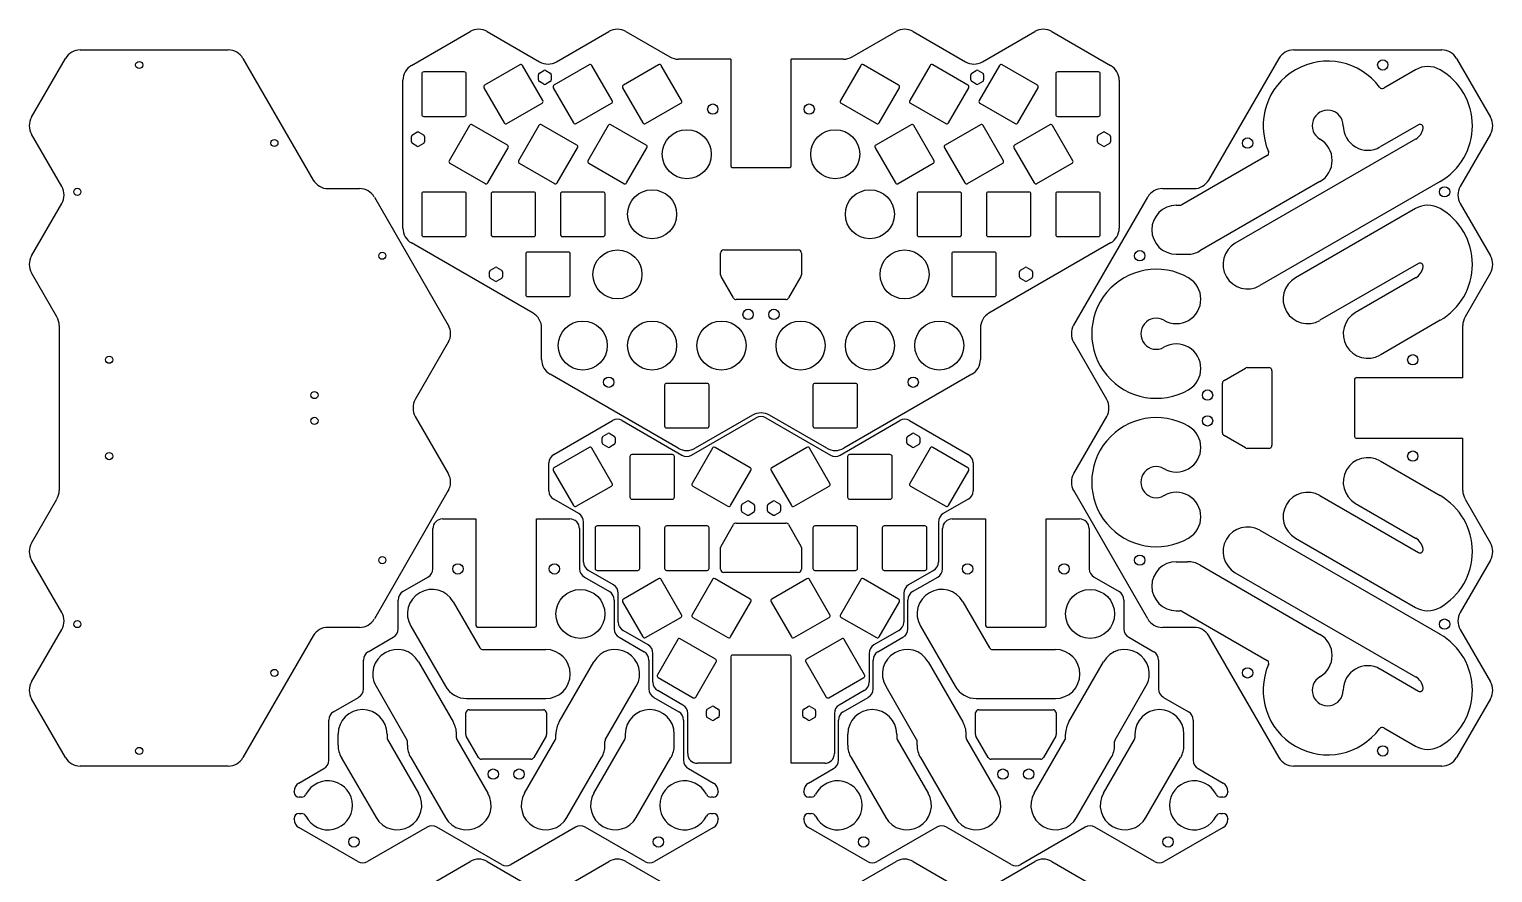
# Model space of a CAD drawing. Header units: millimetres. Extents: x 1 to 454, y -517 to -1.
# Drawn here: x 0.8 to 454.4, y -262.3 to -0.8 of the extents above; entities that cross this region are included whole.
import ezdxf

# ---------------------------------------------------------------- set-up
doc = ezdxf.new("R2010")
doc.units = ezdxf.units.MM

msp = doc.modelspace()

# ---------------------------------------------------------------- linework, layer by layer
for p, q in [((119.23, -12.05), (137.46, -1.52)), ((142.73, -1.52), (158.96, -10.89)), ((164.23, -10.89), (180.46, -1.52)), ((185.73, -1.52), (199.37, -9.4)), ((255.82, -9.4), (269.46, -1.52)), ((274.73, -1.52), (290.96, -10.89)), ((296.23, -10.89), (312.46, -1.52)), ((317.73, -1.52), (335.96, -12.05)), ((16.61, -7.21), (62.49, -7.21)), ((392.7, -7.21), (438.58, -7.21)), ((1.52, -28.07), (12.05, -9.84)), ((67.05, -9.84), (88.84, -47.57)), ((152.85, -11.8), (141.94, -18.1)), ((159.97, -22.94), (153.67, -12.02)), ((158.9, -14.39), (160.3, -13.59)), ((160.9, -13.59), (162.3, -14.39)), ((174.35, -11.8), (163.44, -18.1)), ((181.47, -22.94), (175.17, -12.02)), ((195.85, -11.8), (184.94, -18.1)), ((202.97, -22.94), (196.67, -12.02)), ((218.21, -10.1), (202.01, -10.1)), ((218.21, -10.1), (218.21, -43.12)), ((253.18, -10.1), (236.99, -10.1)), ((236.99, -43.12), (236.99, -10.1)), ((258.52, -12.02), (252.22, -22.94)), ((270.25, -18.1), (259.34, -11.8)), ((280.02, -12.02), (273.72, -22.94)), ((291.75, -18.1), (280.84, -11.8)), ((292.9, -14.39), (294.3, -13.59)), ((294.9, -13.59), (296.3, -14.39)), ((301.52, -12.02), (295.22, -22.94)), ((313.25, -18.1), (302.34, -11.8)), ((366.36, -47.57), (388.14, -9.84)), ((430.47, -13.37), (420.61, -19.06)), ((438.06, -13.37), (438.06, -13.37)), ((443.15, -9.84), (453.67, -28.07)), ((116.6, -62.49), (116.6, -16.61)), ((122.45, -14.63), (122.45, -27.23)), ((135.65, -14.03), (123.05, -14.03)), ((136.25, -27.23), (136.25, -14.63)), ((158.6, -16.53), (158.6, -14.91)), ((160.3, -17.86), (158.9, -17.05)), ((162.3, -17.05), (160.9, -17.86)), ((162.6, -14.91), (162.6, -16.53)), ((292.6, -16.53), (292.6, -14.91)), ((294.3, -17.86), (292.9, -17.05)), ((296.3, -17.05), (294.9, -17.86)), ((296.6, -14.91), (296.6, -16.53)), ((318.95, -14.63), (318.95, -27.23)), ((332.15, -14.03), (319.55, -14.03)), ((332.75, -27.23), (332.75, -14.63)), ((338.6, -16.61), (338.6, -62.49)), ((141.72, -18.92), (148.02, -29.84)), ((163.22, -18.92), (169.52, -29.84)), ((184.72, -18.92), (191.02, -29.84)), ((264.17, -29.84), (270.47, -18.92)), ((285.67, -29.84), (291.97, -18.92)), ((307.17, -29.84), (313.47, -18.92)), ((148.84, -30.05), (159.75, -23.75)), ((170.34, -30.05), (181.25, -23.75)), ((191.84, -30.05), (202.75, -23.75)), ((252.44, -23.75), (263.35, -30.05)), ((273.94, -23.75), (284.85, -30.05)), ((295.44, -23.75), (306.35, -30.05)), ((123.05, -27.83), (135.65, -27.83)), ((137.27, -30.64), (130.97, -41.56)), ((149, -36.72), (138.09, -30.42)), ((158.77, -30.64), (152.47, -41.56)), ((170.5, -36.72), (159.59, -30.42)), ((180.27, -30.64), (173.97, -41.56)), ((192, -36.72), (181.09, -30.42)), ((274.1, -30.42), (263.19, -36.72)), ((281.22, -41.56), (274.92, -30.64)), ((295.6, -30.42), (284.69, -36.72)), ((302.72, -41.56), (296.42, -30.64)), ((317.1, -30.42), (306.19, -36.72)), ((324.22, -41.56), (317.92, -30.64)), ((319.55, -27.83), (332.15, -27.83)), ((431.32, -30.43), (419.44, -37.29)), ((10.89, -49.57), (1.52, -33.34)), ((119.28, -35.7), (119.28, -34.09)), ((119.58, -33.57), (120.98, -32.76)), ((120.98, -37.03), (119.58, -36.22)), ((121.58, -32.76), (122.98, -33.57)), ((122.98, -36.22), (121.58, -37.03)), ((123.28, -34.09), (123.28, -35.7)), ((331.91, -35.7), (331.91, -34.09)), ((332.21, -33.57), (333.61, -32.76)), ((333.61, -37.03), (332.21, -36.22)), ((334.21, -32.76), (335.61, -33.57)), ((335.61, -36.22), (334.21, -37.03)), ((335.91, -34.09), (335.91, -35.7)), ((430.47, -34.87), (374.6, -67.13)), ((453.67, -33.34), (444.3, -49.57)), ((142.92, -48.46), (149.22, -37.54)), ((164.42, -48.46), (170.72, -37.54)), ((185.92, -48.46), (192.22, -37.54)), ((262.97, -37.54), (269.27, -48.46)), ((284.47, -37.54), (290.77, -48.46)), ((305.97, -37.54), (312.27, -48.46)), ((384.45, -39.94), (357.98, -55.22)), ((131.19, -42.37), (142.1, -48.67)), ((152.69, -42.37), (163.6, -48.67)), ((174.19, -42.37), (185.1, -48.67)), ((218.71, -43.62), (236.49, -43.62)), ((270.09, -48.67), (281, -42.37)), ((291.59, -48.67), (302.5, -42.37)), ((313.09, -48.67), (324, -42.37)), ((400.83, -48.04), (363.58, -69.54)), ((438.06, -48.04), (382.2, -80.29)), ((438.06, -48.04), (438.06, -48.04)), ((93.4, -50.21), (103.19, -50.21)), ((107.76, -52.84), (130.69, -92.57)), ((122.45, -51.87), (122.45, -64.47)), ((135.65, -51.27), (123.05, -51.27)), ((136.25, -64.47), (136.25, -51.87)), ((143.95, -51.87), (143.95, -64.47)), ((157.15, -51.27), (144.55, -51.27)), ((157.75, -64.47), (157.75, -51.87)), ((165.45, -51.87), (165.45, -64.47)), ((178.65, -51.27), (166.05, -51.27)), ((179.25, -64.47), (179.25, -51.87)), ((275.95, -51.87), (275.95, -64.47)), ((289.15, -51.27), (276.55, -51.27)), ((289.75, -64.47), (289.75, -51.87)), ((297.45, -51.87), (297.45, -64.47)), ((310.65, -51.27), (298.05, -51.27)), ((311.25, -64.47), (311.25, -51.87)), ((318.95, -51.87), (318.95, -64.47)), ((332.15, -51.27), (319.55, -51.27)), ((324.5, -92.57), (347.44, -52.84)), ((332.75, -64.47), (332.75, -51.87)), ((352, -50.21), (361.79, -50.21)), ((1.52, -71.07), (10.89, -54.84)), ((356.31, -55.36), (357.48, -55.36)), ((430.47, -56.37), (393.22, -77.88)), ((438.06, -56.37), (438.06, -56.37)), ((444.3, -54.84), (453.67, -71.07)), ((156.96, -88.84), (119.23, -67.05)), ((123.05, -65.07), (135.65, -65.07)), ((144.55, -65.07), (157.15, -65.07)), ((166.05, -65.07), (178.65, -65.07)), ((276.55, -65.07), (289.15, -65.07)), ((298.05, -65.07), (310.65, -65.07)), ((335.96, -67.05), (298.23, -88.84)), ((319.55, -65.07), (332.15, -65.07)), ((154.7, -70.49), (154.7, -83.09)), ((167.9, -69.89), (155.3, -69.89)), ((168.5, -83.09), (168.5, -70.49)), ((215.08, -76.94), (215.08, -70.24)), ((216.08, -69.24), (239.12, -69.24)), ((240.12, -70.24), (240.12, -76.94)), ((286.7, -70.49), (286.7, -83.09)), ((299.9, -69.89), (287.3, -69.89)), ((300.5, -83.09), (300.5, -70.49)), ((356.31, -70.56), (359.79, -70.56)), ((9.4, -89.98), (1.52, -76.34)), ((143.47, -77.6), (143.47, -75.98)), ((143.77, -75.46), (145.17, -74.65)), ((145.77, -74.65), (147.17, -75.46)), ((147.47, -75.98), (147.47, -77.6)), ((307.72, -77.6), (307.72, -75.98)), ((308.02, -75.46), (309.42, -74.65)), ((310.02, -74.65), (311.42, -75.46)), ((311.72, -75.98), (311.72, -77.6)), ((431.32, -73.43), (400.82, -91.04)), ((453.67, -76.34), (445.79, -89.98)), ((145.17, -78.93), (143.77, -78.12)), ((147.17, -78.12), (145.77, -78.93)), ((219.04, -84.07), (215.21, -77.44)), ((239.98, -77.44), (236.15, -84.07)), ((309.42, -78.93), (308.02, -78.12)), ((311.42, -78.12), (310.02, -78.93)), ((360.12, -77.87), (360.12, -77.87)), ((430.47, -77.87), (411.84, -88.63)), ((155.3, -83.69), (167.9, -83.69)), ((235.29, -84.57), (219.91, -84.57)), ((287.3, -83.69), (299.9, -83.69)), ((10.1, -92.62), (10.1, -143.79)), ((159.6, -103.19), (159.6, -93.4)), ((295.6, -93.4), (295.6, -103.19)), ((438.06, -91.04), (419.44, -101.79)), ((438.06, -91.04), (438.06, -91.04)), ((445.09, -108.82), (445.09, -92.62)), ((130.69, -97.84), (120.46, -115.57)), ((334.73, -115.57), (324.5, -97.84)), ((201.96, -130.69), (162.23, -107.76)), ((292.96, -107.76), (253.23, -130.69)), ((371.12, -109.65), (377.75, -105.82)), ((378.25, -105.69), (384.95, -105.69)), ((385.95, -106.69), (385.95, -129.73)), ((445.09, -108.82), (412.07, -108.82)), ((197.7, -111.19), (197.7, -123.79)), ((210.9, -110.59), (198.3, -110.59)), ((211.5, -123.79), (211.5, -111.19)), ((243.7, -111.19), (243.7, -123.79)), ((256.9, -110.59), (244.3, -110.59)), ((257.5, -123.79), (257.5, -111.19)), ((360.12, -112.54), (360.12, -112.54)), ((370.62, -125.9), (370.62, -110.52)), ((411.57, -109.32), (411.57, -127.1)), ((120.46, -120.84), (130.69, -138.57)), ((163.37, -132.66), (181.6, -122.14)), ((184.6, -122.14), (203.1, -132.82)), ((206.1, -132.82), (226.1, -121.27)), ((224.96, -120.46), (207.23, -130.69)), ((229.1, -121.27), (249.1, -132.82)), ((247.96, -130.69), (230.23, -120.46)), ((252.1, -132.82), (270.6, -122.14)), ((273.6, -122.14), (291.83, -132.66)), ((324.5, -138.57), (334.73, -120.84)), ((178.71, -126.91), (180.11, -126.1)), ((180.71, -126.1), (182.11, -126.91)), ((198.3, -124.39), (210.9, -124.39)), ((244.3, -124.39), (256.9, -124.39)), ((273.08, -126.91), (274.48, -126.1)), ((275.08, -126.1), (276.48, -126.91)), ((360.12, -123.87), (360.12, -123.87)), ((377.75, -130.59), (371.12, -126.76)), ((174.35, -130.45), (163.44, -136.75)), ((181.47, -141.58), (175.17, -130.67)), ((178.41, -129.04), (178.41, -127.43)), ((180.11, -130.37), (178.71, -129.56)), ((182.11, -129.56), (180.71, -130.37)), ((182.41, -127.43), (182.41, -129.04)), ((212.52, -130.67), (206.22, -141.58)), ((224.25, -136.75), (213.34, -130.45)), ((241.85, -130.45), (230.94, -136.75)), ((248.97, -141.58), (242.67, -130.67)), ((272.78, -129.04), (272.78, -127.43)), ((274.48, -130.37), (273.08, -129.56)), ((280.02, -130.67), (273.72, -141.58)), ((276.48, -129.56), (275.08, -130.37)), ((276.78, -127.43), (276.78, -129.04)), ((291.75, -136.75), (280.84, -130.45)), ((384.95, -130.73), (378.25, -130.73)), ((412.07, -127.6), (445.09, -127.6)), ((445.09, -143.79), (445.09, -127.6)), ((161.87, -143.9), (161.87, -135.26)), ((186.95, -133.28), (186.95, -145.88)), ((200.15, -132.68), (187.55, -132.68)), ((200.75, -145.88), (200.75, -133.28)), ((254.45, -133.28), (254.45, -145.88)), ((267.65, -132.68), (255.05, -132.68)), ((268.25, -145.88), (268.25, -133.28)), ((293.33, -135.26), (293.33, -143.9)), ((419.44, -134.62), (438.06, -145.37)), ((163.22, -137.57), (169.52, -148.48)), ((218.17, -148.48), (224.47, -137.57)), ((230.72, -137.57), (237.02, -148.48)), ((285.67, -148.48), (291.97, -137.57)), ((130.69, -143.84), (107.76, -183.57)), ((170.34, -148.7), (181.25, -142.4)), ((206.44, -142.4), (217.35, -148.7)), ((237.84, -148.7), (248.75, -142.4)), ((273.94, -142.4), (284.85, -148.7)), ((347.44, -183.57), (324.5, -143.84)), ((1.52, -160.07), (9.4, -146.43)), ((171.12, -150.97), (163.37, -146.49)), ((187.55, -146.48), (200.15, -146.48)), ((221.6, -150.06), (221.6, -148.44)), ((221.9, -147.92), (223.3, -147.11)), ((223.9, -147.11), (225.3, -147.92)), ((225.6, -148.44), (225.6, -150.06)), ((229.6, -150.06), (229.6, -148.44)), ((229.9, -147.92), (231.3, -147.11)), ((231.9, -147.11), (233.3, -147.92)), ((233.6, -148.44), (233.6, -150.06)), ((255.05, -146.48), (267.65, -146.48)), ((291.83, -146.49), (284.08, -150.97)), ((400.82, -145.37), (431.32, -162.98)), ((411.84, -147.79), (430.47, -158.54)), ((438.06, -145.37), (438.06, -145.37)), ((445.79, -146.43), (453.67, -160.07)), ((128.89, -152.61), (139.23, -152.61)), ((139.23, -152.61), (139.23, -185.63)), ((158.01, -152.61), (168.35, -152.61)), ((158.01, -185.63), (158.01, -152.61)), ((172.62, -165.98), (172.62, -153.57)), ((219.91, -153.88), (235.29, -153.88)), ((223.3, -151.39), (221.9, -150.58)), ((225.3, -150.58), (223.9, -151.39)), ((231.3, -151.39), (229.9, -150.58)), ((233.3, -150.58), (231.9, -151.39)), ((282.58, -153.57), (282.58, -165.98)), ((286.85, -152.61), (297.19, -152.61)), ((297.19, -152.61), (297.19, -185.63)), ((315.97, -152.61), (326.31, -152.61)), ((315.97, -185.63), (315.97, -152.61)), ((125.89, -168.07), (125.89, -155.61)), ((171.35, -155.61), (171.35, -168.07)), ((176.2, -155.36), (176.2, -167.96)), ((189.4, -154.76), (176.8, -154.76)), ((190, -167.96), (190, -155.36)), ((197.7, -155.36), (197.7, -167.96)), ((210.9, -154.76), (198.3, -154.76)), ((211.5, -167.96), (211.5, -155.36)), ((215.21, -161.01), (219.04, -154.38)), ((236.15, -154.38), (239.98, -161.01)), ((243.7, -155.36), (243.7, -167.96)), ((256.9, -154.76), (244.3, -154.76)), ((257.5, -167.96), (257.5, -155.36)), ((265.2, -155.36), (265.2, -167.96)), ((278.4, -154.76), (265.8, -154.76)), ((279, -167.96), (279, -155.36)), ((283.85, -168.07), (283.85, -155.61)), ((329.31, -155.61), (329.31, -168.07)), ((360.12, -158.54), (360.12, -158.54)), ((382.2, -156.12), (438.06, -188.37)), ((393.22, -158.54), (430.47, -180.04)), ((215.08, -168.21), (215.08, -161.51)), ((240.12, -161.51), (240.12, -168.21)), ((10.89, -181.57), (1.52, -165.34)), ((356.31, -165.86), (359.79, -165.86)), ((363.58, -166.87), (400.83, -188.38)), ((453.67, -165.34), (444.3, -181.57)), ((116.64, -175.14), (124.39, -170.67)), ((172.85, -170.67), (180.6, -175.14)), ((181.87, -173.05), (174.12, -168.58)), ((176.8, -168.56), (189.4, -168.56)), ((195.85, -171.16), (184.94, -177.46)), ((202.97, -182.29), (196.67, -171.38)), ((198.3, -168.56), (210.9, -168.56)), ((212.52, -171.38), (206.22, -182.29)), ((224.25, -177.46), (213.34, -171.16)), ((239.12, -169.21), (216.08, -169.21)), ((241.85, -171.16), (230.94, -177.46)), ((248.97, -182.29), (242.67, -171.38)), ((244.3, -168.56), (256.9, -168.56)), ((258.52, -171.38), (252.22, -182.29)), ((270.25, -177.46), (259.34, -171.16)), ((265.8, -168.56), (278.4, -168.56)), ((281.08, -168.58), (273.33, -173.05)), ((274.6, -175.14), (282.35, -170.67)), ((330.81, -170.67), (338.56, -175.14)), ((374.6, -169.29), (430.47, -201.54)), ((183.37, -184.6), (183.37, -175.65)), ((271.83, -175.65), (271.83, -184.6)), ((115.14, -186.69), (115.14, -177.74)), ((132.2, -178.26), (140.47, -192.58)), ((182.1, -177.74), (182.1, -186.69)), ((184.72, -178.28), (191.02, -189.19)), ((218.17, -189.19), (224.47, -178.28)), ((230.72, -178.28), (237.02, -189.19)), ((264.17, -189.19), (270.47, -178.28)), ((273.1, -186.69), (273.1, -177.74)), ((290.16, -178.26), (298.43, -192.58)), ((340.06, -177.74), (340.06, -186.69)), ((356.31, -181.06), (357.48, -181.06)), ((357.98, -181.19), (384.45, -196.48)), ((438.06, -180.04), (438.06, -180.04)), ((119.03, -185.86), (129.79, -204.48)), ((191.84, -189.41), (202.75, -183.11)), ((206.44, -183.11), (217.35, -189.41)), ((237.84, -189.41), (248.75, -183.11)), ((252.44, -183.11), (263.35, -189.41)), ((276.99, -185.86), (287.75, -204.48)), ((1.52, -203.07), (10.89, -186.84)), ((88.84, -188.84), (67.05, -226.57)), ((103.19, -186.21), (93.4, -186.21)), ((105.89, -193.76), (113.64, -189.29)), ((139.73, -186.13), (157.51, -186.13)), ((183.6, -189.29), (191.35, -193.76)), ((192.62, -191.67), (184.87, -187.2)), ((201.77, -190), (195.47, -200.91)), ((213.5, -196.08), (202.59, -189.78)), ((252.6, -189.78), (241.69, -196.08)), ((259.72, -200.91), (253.42, -190)), ((270.33, -187.2), (262.58, -191.67)), ((263.85, -193.76), (271.6, -189.29)), ((297.69, -186.13), (315.47, -186.13)), ((341.56, -189.29), (349.31, -193.76)), ((361.79, -186.21), (352, -186.21)), ((388.14, -226.57), (366.36, -188.84)), ((438.06, -188.37), (438.06, -188.37)), ((444.3, -186.84), (453.67, -203.07)), ((141.33, -193.08), (160.87, -193.08)), ((194.12, -203.22), (194.12, -194.27)), ((236.49, -194.83), (218.71, -194.83)), ((261.08, -194.27), (261.08, -203.22)), ((299.29, -193.08), (318.83, -193.08)), ((104.39, -205.31), (104.39, -196.36)), ((121.45, -196.88), (132.2, -215.5)), ((165.03, -215.5), (175.79, -196.88)), ((192.85, -196.36), (192.85, -205.31)), ((207.42, -207.81), (213.72, -196.9)), ((218.21, -195.33), (218.21, -228.35)), ((236.99, -228.35), (236.99, -195.33)), ((241.47, -196.9), (247.77, -207.81)), ((262.35, -205.31), (262.35, -196.36)), ((279.41, -196.88), (290.16, -215.5)), ((322.99, -215.5), (333.75, -196.88)), ((350.81, -196.36), (350.81, -205.31)), ((419.44, -199.12), (431.32, -205.98)), ((195.69, -201.73), (206.6, -208.03)), ((248.59, -208.03), (259.5, -201.73)), ((12.05, -226.57), (1.52, -208.34)), ((95.14, -212.38), (102.89, -207.91)), ((108.28, -204.48), (117.88, -221.1)), ((136.36, -208.28), (160.87, -208.28)), ((136.36, -208.28), (136.36, -208.28)), ((179.35, -221.1), (188.95, -204.48)), ((194.35, -207.91), (202.1, -212.38)), ((203.37, -210.29), (195.62, -205.82)), ((259.58, -205.82), (251.83, -210.29)), ((253.1, -212.38), (260.85, -207.91)), ((266.24, -204.48), (275.84, -221.1)), ((294.32, -208.28), (318.83, -208.28)), ((294.32, -208.28), (294.32, -208.28)), ((337.31, -221.1), (346.91, -204.48)), ((352.31, -207.91), (360.06, -212.38)), ((453.67, -208.34), (443.15, -226.57)), ((136.1, -219.45), (136.1, -212.75)), ((137.1, -211.75), (160.14, -211.75)), ((161.14, -212.75), (161.14, -219.45)), ((204.87, -225.35), (204.87, -212.89)), ((210.66, -213.68), (210.66, -212.06)), ((210.96, -211.54), (212.36, -210.73)), ((212.96, -210.73), (214.36, -211.54)), ((214.66, -212.06), (214.66, -213.68)), ((240.53, -213.68), (240.53, -212.06)), ((240.83, -211.54), (242.23, -210.73)), ((242.83, -210.73), (244.23, -211.54)), ((244.53, -212.06), (244.53, -213.68)), ((250.33, -212.89), (250.33, -225.35)), ((294.06, -219.45), (294.06, -212.75)), ((295.06, -211.75), (318.1, -211.75)), ((319.1, -212.75), (319.1, -219.45)), ((93.64, -227.39), (93.64, -214.98)), ((203.6, -214.98), (203.6, -227.39)), ((212.36, -215), (210.96, -214.19)), ((214.36, -214.19), (212.96, -215)), ((242.23, -215), (240.83, -214.19)), ((244.23, -214.19), (242.83, -215)), ((251.6, -227.39), (251.6, -214.98)), ((361.56, -214.98), (361.56, -227.39)), ((420.61, -217.35), (430.47, -223.04)), ((96.52, -222.77), (96.52, -219.3)), ((111.72, -219.3), (111.72, -220.46)), ((111.85, -220.96), (121.45, -237.59)), ((118.02, -222.77), (118.02, -221.6)), ((133.22, -220.46), (133.22, -219.3)), ((133.35, -220.96), (142.95, -237.59)), ((140.06, -226.58), (136.23, -219.95)), ((154.28, -237.59), (163.88, -220.96)), ((161, -219.95), (157.17, -226.58)), ((164.02, -220.46), (164.02, -219.3)), ((175.78, -237.59), (185.38, -220.96)), ((179.22, -222.77), (179.22, -221.6)), ((185.52, -219.3), (185.52, -220.46)), ((200.72, -222.77), (200.72, -219.3)), ((254.48, -222.77), (254.48, -219.3)), ((269.68, -219.3), (269.68, -220.46)), ((269.81, -220.96), (279.41, -237.59)), ((275.98, -222.77), (275.98, -221.6)), ((291.18, -220.46), (291.18, -219.3)), ((291.31, -220.96), (300.91, -237.59)), ((298.02, -226.58), (294.19, -219.95)), ((312.24, -237.59), (321.84, -220.96)), ((318.96, -219.95), (315.13, -226.58)), ((321.98, -220.46), (321.98, -219.3)), ((333.74, -237.59), (343.34, -220.96)), ((337.18, -222.77), (337.18, -221.6)), ((343.48, -219.3), (343.48, -220.46)), ((358.68, -222.77), (358.68, -219.3)), ((97.53, -226.56), (108.29, -245.19)), ((119.03, -226.56), (129.79, -245.19)), ((167.45, -245.19), (178.2, -226.56)), ((188.95, -245.19), (199.7, -226.56)), ((255.49, -226.56), (266.25, -245.19)), ((276.99, -226.56), (287.75, -245.19)), ((325.41, -245.19), (336.16, -226.56)), ((346.91, -245.19), (357.66, -226.56)), ((438.06, -223.04), (438.06, -223.04)), ((62.49, -229.21), (16.61, -229.21)), ((84.39, -234.47), (92.14, -229.99)), ((156.31, -227.08), (140.93, -227.08)), ((205.1, -229.99), (212.85, -234.47)), ((218.21, -228.35), (207.87, -228.35)), ((247.33, -228.35), (236.99, -228.35)), ((242.35, -234.47), (250.1, -229.99)), ((314.27, -227.08), (298.89, -227.08)), ((363.06, -229.99), (370.81, -234.47)), ((438.58, -229.21), (392.7, -229.21)), ((82.89, -237.28), (82.89, -237.07)), ((85.16, -238.85), (84.46, -238.85)), ((212.77, -238.85), (212.07, -238.85)), ((214.35, -237.07), (214.35, -237.28)), ((240.85, -237.28), (240.85, -237.07)), ((243.12, -238.85), (242.42, -238.85)), ((370.73, -238.85), (370.03, -238.85)), ((372.31, -237.07), (372.31, -237.28)), ((84.46, -243.92), (85.16, -243.92)), ((212.07, -243.92), (212.77, -243.92)), ((242.42, -243.92), (243.12, -243.92)), ((370.03, -243.92), (370.73, -243.92)), ((82.89, -245.7), (82.89, -245.49)), ((102.62, -258.83), (84.39, -248.3)), ((124.12, -248.15), (105.62, -258.83)), ((147.12, -259.69), (127.12, -248.15)), ((170.12, -248.15), (150.12, -259.69)), ((191.62, -258.83), (173.12, -248.15)), ((212.85, -248.3), (194.62, -258.83)), ((214.35, -245.49), (214.35, -245.7)), ((240.85, -245.7), (240.85, -245.49)), ((260.58, -258.83), (242.35, -248.3)), ((282.08, -248.15), (263.58, -258.83)), ((305.08, -259.69), (285.08, -248.15)), ((328.08, -248.15), (308.08, -259.69)), ((349.58, -258.83), (331.08, -248.15)), ((370.81, -248.3), (352.58, -258.83)), ((372.31, -245.49), (372.31, -245.7)), ((119.23, -269.31), (137.46, -258.78)), ((142.73, -258.78), (158.96, -268.15)), ((164.23, -268.15), (180.46, -258.78)), ((185.73, -258.78), (199.37, -266.66)), ((255.82, -266.66), (269.46, -258.78)), ((274.73, -258.78), (290.96, -268.15)), ((296.23, -268.15), (312.46, -258.78)), ((317.73, -258.78), (335.96, -269.31))]:
    msp.add_line(p, q)
for centre, radius in [((34.89, -11.89), 1.1), ((420.3, -11.89), 1.6), ((212.66, -25.58), 1.6), ((242.53, -25.58), 1.6), ((76.79, -36.08), 1.1), ((204.6, -39.55), 7.6), ((250.6, -39.55), 7.6), ((378.4, -36.08), 1.6), ((439.47, -51.21), 1.6), ((15.72, -51.21), 1.1), ((193.85, -58.17), 7.6), ((261.35, -58.17), 7.6), ((110.22, -71.02), 1.1), ((183.1, -76.79), 7.6), ((272.1, -76.79), 7.6), ((344.98, -71.02), 1.6), ((223.6, -89.2), 1.6), ((231.6, -89.2), 1.6), ((172.35, -98.87), 7.6), ((193.85, -98.87), 7.6), ((215.35, -98.87), 7.6), ((239.85, -98.87), 7.6), ((261.35, -98.87), 7.6), ((282.85, -98.87), 7.6), ((25.58, -103.27), 1.1), ((429.61, -103.27), 1.6), ((180.41, -110.22), 1.6), ((274.78, -110.22), 1.6), ((89.2, -114.21), 1.1), ((365.99, -114.21), 1.6), ((89.2, -122.21), 1.1), ((365.99, -122.21), 1.6), ((25.58, -133.14), 1.1), ((429.61, -133.14), 1.6), ((110.22, -165.39), 1.1), ((133.68, -168.1), 1.6), ((163.55, -168.1), 1.6), ((291.64, -168.1), 1.6), ((321.51, -168.1), 1.6), ((344.98, -165.39), 1.6), ((171.62, -182.06), 7.6), ((329.58, -182.06), 7.6), ((15.72, -185.21), 1.1), ((439.47, -185.21), 1.6), ((76.79, -200.33), 1.1), ((378.4, -200.33), 1.6), ((34.89, -224.52), 1.1), ((420.3, -224.52), 1.6), ((144.62, -231.71), 1.6), ((152.62, -231.71), 1.6), ((302.58, -231.71), 1.6), ((310.58, -231.71), 1.6), ((101.43, -252.73), 1.6), ((195.8, -252.73), 1.6), ((259.39, -252.73), 1.6), ((353.76, -252.73), 1.6)]:
    msp.add_circle(centre, radius)
for centre, radius, start, end in [((140.1, -6.09), 5.27, 59.9994, 120.0005), ((183.1, -6.09), 5.27, 59.9994, 120.0006), ((272.1, -6.09), 5.27, 59.9994, 120.0006), ((315.1, -6.09), 5.27, 59.9995, 120.0006), ((16.61, -12.48), 5.27, 90, 149.9995), ((62.49, -12.48), 5.27, 30.0006, 90), ((392.7, -12.48), 5.27, 90, 149.9994), ((438.58, -12.48), 5.27, 30.0005, 90), ((121.87, -16.61), 5.27, 120.0005, 180), ((153.15, -12.32), 0.6, 30, 120), ((161.6, -6.33), 5.27, 239.9994, 300.0006), ((160.6, -14.11), 0.6, 59.9936, 120.0064), ((174.65, -12.32), 0.6, 30, 120), ((196.15, -12.32), 0.6, 30, 120), ((202.01, -4.83), 5.27, 239.9994, 270), ((253.18, -4.83), 5.27, 270, 300.0006), ((259.04, -12.32), 0.6, 60, 150), ((280.54, -12.32), 0.6, 60, 150), ((293.6, -6.33), 5.27, 239.9994, 300.0006), ((294.6, -14.11), 0.6, 59.9936, 120.0064), ((302.04, -12.32), 0.6, 60, 150), ((333.33, -16.61), 5.27, 0, 59.9995), ((403.23, -30.71), 20.01, 36.5396, 203.4588), ((434.26, -19.96), 7.6, 60.0011, 119.9623), ((428.06, -30.71), 20.01, 299.9994, 60.0006), ((123.05, -14.63), 0.6, 90, 180), ((135.65, -14.63), 0.6, 0, 90), ((142.24, -18.62), 0.6, 120, 210), ((159.2, -14.91), 0.6, 120.0064, 180), ((159.2, -16.53), 0.6, 180, 239.9936), ((160.6, -17.34), 0.6, 239.9936, 300.0064), ((162, -14.91), 0.6, 0, 59.9936), ((162, -16.53), 0.6, 300.0064, 0), ((163.74, -18.62), 0.6, 120, 210), ((185.24, -18.62), 0.6, 120, 210), ((269.95, -18.62), 0.6, 330, 60), ((291.45, -18.62), 0.6, 330, 60), ((293.2, -14.91), 0.6, 120.0064, 180), ((293.2, -16.53), 0.6, 180, 239.9936), ((294.6, -17.34), 0.6, 239.9936, 300.0064), ((296, -14.91), 0.6, 0, 59.9936), ((296, -16.53), 0.6, 300.0064, 0), ((312.95, -18.62), 0.6, 330, 60), ((319.55, -14.63), 0.6, 90, 180), ((332.15, -14.63), 0.6, 0, 90), ((420.11, -18.2), 1, 216.5396, 300), ((159.45, -23.24), 0.6, 300, 30), ((180.95, -23.24), 0.6, 300, 30), ((202.45, -23.24), 0.6, 300, 30), ((252.74, -23.24), 0.6, 150, 240), ((274.24, -23.24), 0.6, 150, 240), ((295.74, -23.24), 0.6, 150, 240), ((403.23, -30.71), 4.81, 0.0006, 239.9994), ((6.09, -30.71), 5.27, 149.9995, 210.0006), ((123.05, -27.23), 0.6, 180, 270), ((135.65, -27.23), 0.6, 270, 0), ((137.79, -30.94), 0.6, 60, 150), ((148.54, -29.54), 0.6, 210, 300), ((159.29, -30.94), 0.6, 60, 150), ((170.04, -29.54), 0.6, 210, 300), ((180.79, -30.94), 0.6, 60, 150), ((191.54, -29.54), 0.6, 210, 300), ((263.65, -29.54), 0.6, 240, 330), ((274.4, -30.94), 0.6, 30, 120), ((285.15, -29.54), 0.6, 240, 330), ((295.9, -30.94), 0.6, 30, 120), ((306.65, -29.54), 0.6, 240, 330), ((317.4, -30.94), 0.6, 30, 120), ((319.55, -27.23), 0.6, 180, 270), ((332.15, -27.23), 0.6, 270, 0), ((415.64, -30.71), 7.6, 179.9996, 299.9623), ((428.06, -30.71), 4.81, 300.6862, 351.1229), ((431.82, -31.3), 1, 351.1229, 120), ((449.11, -30.71), 5.27, 329.9994, 30.0005), ((119.88, -34.09), 0.6, 120.0064, 180), ((119.88, -35.7), 0.6, 180, 239.9936), ((121.28, -33.28), 0.6, 59.9936, 120.0064), ((122.68, -34.09), 0.6, 0, 59.9936), ((122.68, -35.7), 0.6, 300.0064, 0), ((332.51, -34.09), 0.6, 120.0064, 180), ((332.51, -35.7), 0.6, 180, 239.9936), ((333.91, -33.28), 0.6, 59.9936, 120.0064), ((335.31, -34.09), 0.6, 0, 59.9936), ((335.31, -35.7), 0.6, 300.0064, 0), ((397.02, -41.46), 7.6, 300.0377, 59.9964), ((434.26, -41.46), 7.6, 119.562, 119.9623), ((121.28, -36.51), 0.6, 239.9936, 300.0064), ((148.7, -37.24), 0.6, 330, 60), ((170.2, -37.24), 0.6, 330, 60), ((191.7, -37.24), 0.6, 330, 60), ((263.49, -37.24), 0.6, 120, 210), ((284.99, -37.24), 0.6, 120, 210), ((306.49, -37.24), 0.6, 120, 210), ((333.91, -36.51), 0.6, 239.9936, 300.0064), ((383.95, -39.07), 1, 300, 23.4588), ((131.49, -41.86), 0.6, 150, 240), ((152.99, -41.86), 0.6, 150, 240), ((174.49, -41.86), 0.6, 150, 240), ((218.71, -43.12), 0.5, 180, 270), ((236.49, -43.12), 0.5, 270, 0), ((280.7, -41.86), 0.6, 300, 30), ((302.2, -41.86), 0.6, 300, 30), ((323.7, -41.86), 0.6, 300, 30), ((6.33, -52.21), 5.27, 329.9994, 30.0006), ((93.4, -44.94), 5.27, 210.0006, 270), ((142.4, -48.16), 0.6, 240, 330), ((163.9, -48.16), 0.6, 240, 330), ((185.4, -48.16), 0.6, 240, 330), ((269.79, -48.16), 0.6, 210, 300), ((291.29, -48.16), 0.6, 210, 300), ((312.79, -48.16), 0.6, 210, 300), ((361.79, -44.94), 5.27, 270, 329.9994), ((448.86, -52.21), 5.27, 149.9994, 210.0006), ((103.19, -55.48), 5.27, 30.0006, 90), ((123.05, -51.87), 0.6, 90, 180), ((135.65, -51.87), 0.6, 0, 90), ((144.55, -51.87), 0.6, 90, 180), ((157.15, -51.87), 0.6, 0, 90), ((166.05, -51.87), 0.6, 90, 180), ((178.65, -51.87), 0.6, 0, 90), ((276.55, -51.87), 0.6, 90, 180), ((289.15, -51.87), 0.6, 0, 90), ((298.05, -51.87), 0.6, 90, 180), ((310.65, -51.87), 0.6, 0, 90), ((319.55, -51.87), 0.6, 90, 180), ((332.15, -51.87), 0.6, 0, 90), ((352, -55.48), 5.27, 90, 149.9994), ((356.32, -62.96), 7.6, 90.0377, 269.9623), ((357.48, -54.36), 1, 270, 300), ((434.26, -62.96), 7.6, 59.9996, 119.9623), ((428.06, -73.71), 20.01, 299.9994, 60.0006), ((121.87, -62.49), 5.27, 180, 239.9994), ((333.33, -62.49), 5.27, 300.0006, 0), ((123.05, -64.47), 0.6, 180, 270), ((135.65, -64.47), 0.6, 270, 0), ((144.55, -64.47), 0.6, 180, 270), ((157.15, -64.47), 0.6, 270, 0), ((166.05, -64.47), 0.6, 180, 270), ((178.65, -64.47), 0.6, 270, 0), ((276.55, -64.47), 0.6, 180, 270), ((289.15, -64.47), 0.6, 270, 0), ((298.05, -64.47), 0.6, 180, 270), ((310.65, -64.47), 0.6, 270, 0), ((319.55, -64.47), 0.6, 180, 270), ((332.15, -64.47), 0.6, 270, 0), ((378.4, -73.71), 7.6, 120.0377, 299.9623), ((6.09, -73.71), 5.27, 149.9994, 210.0006), ((155.3, -70.49), 0.6, 90, 180), ((167.9, -70.49), 0.6, 0, 90), ((216.08, -70.24), 1, 90, 180), ((239.12, -70.24), 1, 0, 90), ((287.3, -70.49), 0.6, 90, 180), ((299.9, -70.49), 0.6, 0, 90), ((359.78, -62.96), 7.6, 270.0343, 299.9623), ((449.11, -73.71), 5.27, 329.9994, 30.0006), ((144.07, -75.98), 0.6, 120.0064, 180), ((145.47, -75.17), 0.6, 59.9936, 120.0064), ((146.87, -75.98), 0.6, 0, 59.9936), ((216.08, -76.94), 1, 180, 210), ((239.12, -76.94), 1, 330, 0), ((308.32, -75.98), 0.6, 120.0064, 180), ((309.72, -75.17), 0.6, 59.9936, 120.0064), ((311.12, -75.98), 0.6, 0, 59.9936), ((350.11, -95.21), 20.01, 60.0006, 299.9994), ((428.06, -73.71), 4.81, 300.5328, 351.1251), ((431.82, -74.29), 1, 351.1251, 120), ((144.07, -77.6), 0.6, 180, 239.9936), ((145.47, -78.41), 0.6, 239.9936, 300.0064), ((146.87, -77.6), 0.6, 300.0064, 0), ((308.32, -77.6), 0.6, 180, 239.9936), ((309.72, -78.41), 0.6, 239.9936, 300.0064), ((311.12, -77.6), 0.6, 300.0064, 0), ((356.32, -84.46), 7.6, 239.7237, 60.0026), ((397.02, -84.46), 7.6, 120.0377, 299.9623), ((434.26, -84.46), 7.6, 119.6621, 119.9623), ((155.3, -83.09), 0.6, 180, 270), ((167.9, -83.09), 0.6, 270, 0), ((219.91, -83.57), 1, 210, 270), ((235.29, -83.57), 1, 270, 330), ((287.3, -83.09), 0.6, 180, 270), ((299.9, -83.09), 0.6, 270, 0), ((4.83, -92.62), 5.27, 0, 30.0006), ((154.33, -93.4), 5.27, 0, 59.9994), ((300.87, -93.4), 5.27, 120.0006, 180), ((350.11, -95.21), 4.81, 60.4347, 299.5653), ((415.64, -95.21), 7.6, 120.0377, 299.9623), ((450.36, -92.62), 5.27, 149.9994, 180), ((126.13, -95.21), 5.27, 329.9994, 30.0006), ((329.06, -95.21), 5.27, 149.9994, 210.0006), ((356.32, -105.96), 7.6, 299.9974, 120.2763), ((164.87, -103.19), 5.27, 180, 239.9994), ((290.33, -103.19), 5.27, 300.0006, 0), ((378.25, -106.69), 1, 90, 120), ((384.95, -106.69), 1, 0, 90), ((412.07, -109.32), 0.5, 90, 180), ((198.3, -111.19), 0.6, 90, 180), ((210.9, -111.19), 0.6, 0, 90), ((244.3, -111.19), 0.6, 90, 180), ((256.9, -111.19), 0.6, 0, 90), ((371.62, -110.52), 1, 120, 180), ((125.02, -118.21), 5.27, 149.9994, 210.0006), ((330.17, -118.21), 5.27, 329.9994, 30.0006), ((183.1, -124.73), 3, 59.9994, 120.0006), ((227.6, -125.02), 5.27, 59.9994, 120.0006), ((227.6, -123.87), 3, 59.9994, 120.0006), ((272.1, -124.73), 3, 59.9994, 120.0006), ((350.11, -141.21), 20.01, 60.0006, 299.9994), ((179.01, -127.43), 0.6, 120.0064, 180), ((180.41, -126.62), 0.6, 59.9936, 120.0064), ((181.81, -127.43), 0.6, 0, 59.9936), ((198.3, -123.79), 0.6, 180, 270), ((210.9, -123.79), 0.6, 270, 0), ((244.3, -123.79), 0.6, 180, 270), ((256.9, -123.79), 0.6, 270, 0), ((273.38, -127.43), 0.6, 120.0064, 180), ((274.78, -126.62), 0.6, 59.9936, 120.0064), ((276.18, -127.43), 0.6, 0, 59.9936), ((356.32, -130.46), 7.6, 239.7237, 60.0026), ((371.62, -125.9), 1, 180, 240), ((174.65, -130.97), 0.6, 30, 120), ((179.01, -129.04), 0.6, 180, 239.9936), ((180.41, -129.85), 0.6, 239.9936, 300.0064), ((181.81, -129.04), 0.6, 300.0064, 0), ((204.6, -126.13), 5.27, 239.9994, 300.0006), ((213.04, -130.97), 0.6, 60, 150), ((242.15, -130.97), 0.6, 30, 120), ((250.6, -126.13), 5.27, 239.9994, 300.0006), ((273.38, -129.04), 0.6, 180, 239.9936), ((274.78, -129.85), 0.6, 239.9936, 300.0064), ((276.18, -129.04), 0.6, 300.0064, 0), ((280.54, -130.97), 0.6, 60, 150), ((378.25, -129.73), 1, 240, 270), ((384.95, -129.73), 1, 270, 0), ((412.07, -127.1), 0.5, 180, 270), ((164.87, -135.26), 3, 120.0006, 180), ((187.55, -133.28), 0.6, 90, 180), ((200.15, -133.28), 0.6, 0, 90), ((204.6, -130.22), 3, 239.9994, 300.0006), ((250.6, -130.22), 3, 239.9994, 300.0006), ((255.05, -133.28), 0.6, 90, 180), ((267.65, -133.28), 0.6, 0, 90), ((290.33, -135.26), 3, 0, 59.9994), ((415.64, -141.21), 7.6, 60.0377, 239.9623), ((126.13, -141.21), 5.27, 329.9994, 30.0006), ((163.74, -137.27), 0.6, 120, 210), ((223.95, -137.27), 0.6, 330, 60), ((231.24, -137.27), 0.6, 120, 210), ((291.45, -137.27), 0.6, 330, 60), ((329.06, -141.21), 5.27, 149.9994, 210.0006), ((350.11, -141.21), 4.81, 60.4347, 299.5653), ((4.83, -143.79), 5.27, 329.9994, 0), ((164.87, -143.9), 3, 180, 239.9994), ((180.95, -141.88), 0.6, 300, 30), ((206.74, -141.88), 0.6, 150, 240), ((248.45, -141.88), 0.6, 300, 30), ((274.24, -141.88), 0.6, 150, 240), ((290.33, -143.9), 3, 300.0006, 0), ((356.32, -151.96), 7.6, 299.9974, 120.2763), ((397.02, -151.96), 7.6, 60.0377, 239.9623), ((450.36, -143.79), 5.27, 180, 210.0006), ((170.04, -148.18), 0.6, 210, 300), ((187.55, -145.88), 0.6, 180, 270), ((200.15, -145.88), 0.6, 270, 0), ((217.65, -148.18), 0.6, 240, 330), ((222.2, -148.44), 0.6, 120.0064, 180), ((223.6, -147.63), 0.6, 59.9936, 120.0064), ((225, -148.44), 0.6, 0, 59.9936), ((230.2, -148.44), 0.6, 120.0064, 180), ((231.6, -147.63), 0.6, 59.9936, 120.0064), ((233, -148.44), 0.6, 0, 59.9936), ((237.54, -148.18), 0.6, 210, 300), ((255.05, -145.88), 0.6, 180, 270), ((267.65, -145.88), 0.6, 270, 0), ((285.15, -148.18), 0.6, 240, 330), ((428.06, -162.71), 20.01, 299.9994, 60.0006), ((128.89, -155.61), 3, 90, 180), ((168.35, -155.61), 3, 0, 90), ((169.62, -153.57), 3, 0, 59.9994), ((219.91, -154.88), 1, 90, 150), ((222.2, -150.06), 0.6, 180, 239.9936), ((223.6, -150.87), 0.6, 239.9936, 300.0064), ((225, -150.06), 0.6, 300.0064, 0), ((230.2, -150.06), 0.6, 180, 239.9936), ((231.6, -150.87), 0.6, 239.9936, 300.0064), ((233, -150.06), 0.6, 300.0064, 0), ((235.29, -154.88), 1, 30, 90), ((285.58, -153.57), 3, 120.0006, 180), ((286.85, -155.61), 3, 90, 180), ((326.31, -155.61), 3, 0, 90), ((176.8, -155.36), 0.6, 90, 180), ((189.4, -155.36), 0.6, 0, 90), ((198.3, -155.36), 0.6, 90, 180), ((210.9, -155.36), 0.6, 0, 90), ((244.3, -155.36), 0.6, 90, 180), ((256.9, -155.36), 0.6, 0, 90), ((265.8, -155.36), 0.6, 90, 180), ((278.4, -155.36), 0.6, 0, 90), ((378.4, -162.71), 7.6, 60.0377, 239.9623), ((434.26, -151.96), 7.6, 240.0377, 240.3379), ((428.06, -162.71), 4.81, 8.8749, 59.4672), ((6.09, -162.71), 5.27, 149.9994, 210.0006), ((216.08, -161.51), 1, 150, 180), ((239.12, -161.51), 1, 0, 30), ((431.82, -162.12), 1, 240, 8.8749), ((449.11, -162.71), 5.27, 329.9994, 30.0006), ((175.62, -165.98), 3, 180, 239.9994), ((279.58, -165.98), 3, 300.0006, 0), ((356.32, -173.46), 7.6, 90.0377, 269.9623), ((359.78, -173.46), 7.6, 60.0377, 89.9657), ((122.89, -168.07), 3, 300.0006, 0), ((174.35, -168.07), 3, 180, 239.9994), ((176.8, -167.96), 0.6, 180, 270), ((189.4, -167.96), 0.6, 270, 0), ((196.15, -171.68), 0.6, 30, 120), ((198.3, -167.96), 0.6, 180, 270), ((210.9, -167.96), 0.6, 270, 0), ((213.04, -171.68), 0.6, 60, 150), ((216.08, -168.21), 1, 180, 270), ((239.12, -168.21), 1, 270, 0), ((242.15, -171.68), 0.6, 30, 120), ((244.3, -167.96), 0.6, 180, 270), ((256.9, -167.96), 0.6, 270, 0), ((259.04, -171.68), 0.6, 60, 150), ((265.8, -167.96), 0.6, 180, 270), ((278.4, -167.96), 0.6, 270, 0), ((280.85, -168.07), 3, 300.0006, 0), ((332.31, -168.07), 3, 180, 239.9994), ((118.14, -177.74), 3, 120.0006, 180), ((125.62, -182.06), 7.6, 30.0377, 209.9623), ((179.1, -177.74), 3, 0, 59.9994), ((180.37, -175.65), 3, 0, 59.9994), ((274.83, -175.65), 3, 120.0006, 180), ((276.1, -177.74), 3, 120.0006, 180), ((283.58, -182.06), 7.6, 30.0377, 209.9623), ((337.06, -177.74), 3, 0, 59.9994), ((185.24, -177.98), 0.6, 120, 210), ((223.95, -177.98), 0.6, 330, 60), ((231.24, -177.98), 0.6, 120, 210), ((269.95, -177.98), 0.6, 330, 60), ((357.48, -182.06), 1, 60, 90), ((434.26, -173.46), 7.6, 240.0377, 300.0004), ((6.33, -184.21), 5.27, 329.9994, 30.0006), ((103.19, -180.94), 5.27, 270, 329.9994), ((139.73, -185.63), 0.5, 180, 270), ((157.51, -185.63), 0.5, 270, 0), ((186.37, -184.6), 3, 180, 239.9994), ((202.45, -182.59), 0.6, 300, 30), ((206.74, -182.59), 0.6, 150, 240), ((248.45, -182.59), 0.6, 300, 30), ((252.74, -182.59), 0.6, 150, 240), ((268.83, -184.6), 3, 300.0006, 0), ((297.69, -185.63), 0.5, 180, 270), ((315.47, -185.63), 0.5, 270, 0), ((352, -180.94), 5.27, 210.0006, 270), ((448.86, -184.21), 5.27, 149.9994, 210.0006), ((93.4, -191.48), 5.27, 90, 149.9994), ((112.14, -186.69), 3, 300.0006, 0), ((185.1, -186.69), 3, 180, 239.9994), ((191.54, -188.89), 0.6, 210, 300), ((202.29, -190.3), 0.6, 60, 150), ((217.65, -188.89), 0.6, 240, 330), ((237.54, -188.89), 0.6, 210, 300), ((252.9, -190.3), 0.6, 30, 120), ((263.65, -188.89), 0.6, 240, 330), ((270.1, -186.69), 3, 300.0006, 0), ((343.06, -186.69), 3, 180, 239.9994), ((361.79, -191.48), 5.27, 30.0006, 90), ((397.02, -194.96), 7.6, 300.0036, 59.9623), ((428.06, -205.71), 20.01, 299.9994, 60.0006), ((107.39, -196.36), 3, 120.0006, 180), ((114.87, -200.68), 7.6, 30.0377, 209.9623), ((141.33, -192.08), 1, 210, 270), ((160.87, -200.68), 7.6, 270.0377, 449.9623), ((182.37, -200.68), 7.6, 330.0377, 149.9623), ((189.85, -196.36), 3, 0, 59.9994), ((191.12, -194.27), 3, 0, 59.9994), ((218.71, -195.33), 0.5, 90, 180), ((236.49, -195.33), 0.5, 0, 90), ((264.08, -194.27), 3, 120.0006, 180), ((265.35, -196.36), 3, 120.0006, 180), ((272.83, -200.68), 7.6, 30.0377, 209.9623), ((299.29, -192.08), 1, 210, 270), ((318.83, -200.68), 7.6, 270.0377, 449.9623), ((340.33, -200.68), 7.6, 330.0377, 149.9623), ((347.81, -196.36), 3, 0, 59.9994), ((213.2, -196.6), 0.6, 330, 60), ((241.99, -196.6), 0.6, 120, 210), ((403.23, -205.71), 20.01, 156.5412, 323.4604), ((383.95, -197.34), 1, 336.5412, 60), ((415.64, -205.71), 7.6, 60.0377, 180.0004), ((6.09, -205.71), 5.27, 149.9994, 210.0005), ((197.12, -203.22), 3, 180, 239.9994), ((195.99, -201.21), 0.6, 150, 240), ((259.2, -201.21), 0.6, 300, 30), ((258.08, -203.22), 3, 300.0006, 0), ((403.23, -205.71), 4.81, 120.0006, 359.9994), ((434.26, -194.96), 7.6, 240.0377, 240.438), ((428.06, -205.71), 4.81, 8.8771, 59.3138), ((449.11, -205.71), 5.27, 329.9995, 30.0006), ((101.39, -205.31), 3, 300.0006, 0), ((136.37, -200.68), 7.6, 210.0377, 269.9623), ((195.85, -205.31), 3, 180, 239.9994), ((206.9, -207.51), 0.6, 240, 330), ((248.29, -207.51), 0.6, 210, 300), ((259.35, -205.31), 3, 300.0006, 0), ((294.33, -200.68), 7.6, 210.0377, 269.9623), ((353.81, -205.31), 3, 180, 239.9994), ((431.82, -205.12), 1, 240, 8.8771), ((96.64, -214.98), 3, 120.0006, 180), ((104.12, -219.3), 7.6, 0.0377, 179.9623), ((137.1, -212.75), 1, 90, 180), ((160.14, -212.75), 1, 0, 90), ((193.12, -219.3), 7.6, 0.0377, 179.9623), ((200.6, -214.98), 3, 0, 59.9994), ((201.87, -212.89), 3, 0, 59.9994), ((211.26, -212.06), 0.6, 120.0064, 180), ((212.66, -211.25), 0.6, 59.9936, 120.0064), ((214.06, -212.06), 0.6, 0, 59.9936), ((241.13, -212.06), 0.6, 120.0064, 180), ((242.53, -211.25), 0.6, 59.9936, 120.0064), ((243.93, -212.06), 0.6, 0, 59.9936), ((253.33, -212.89), 3, 120.0006, 180), ((254.6, -214.98), 3, 120.0006, 180), ((262.08, -219.3), 7.6, 0.0377, 179.9623), ((295.06, -212.75), 1, 90, 180), ((318.1, -212.75), 1, 0, 90), ((351.08, -219.3), 7.6, 0.0377, 179.9623), ((358.56, -214.98), 3, 0, 59.9994), ((125.62, -219.3), 7.6, 360.036, 29.9623), ((171.62, -219.3), 7.6, 150.0377, 179.964), ((211.26, -213.68), 0.6, 180, 239.9936), ((212.66, -214.48), 0.6, 239.9936, 300.0064), ((214.06, -213.68), 0.6, 300.0064, 0), ((241.13, -213.68), 0.6, 180, 239.9936), ((242.53, -214.48), 0.6, 239.9936, 300.0064), ((243.93, -213.68), 0.6, 300.0064, 0), ((283.58, -219.3), 7.6, 360.036, 29.9623), ((329.58, -219.3), 7.6, 150.0377, 179.964), ((420.11, -218.22), 1, 60, 143.4604), ((112.72, -220.46), 1, 180, 210), ((117.02, -221.6), 1, 0, 30), ((134.22, -220.46), 1, 180, 210), ((137.1, -219.45), 1, 180, 210), ((160.14, -219.45), 1, 330, 0), ((163.02, -220.46), 1, 330, 0), ((180.22, -221.6), 1, 150, 180), ((184.52, -220.46), 1, 330, 0), ((270.68, -220.46), 1, 180, 210), ((274.98, -221.6), 1, 0, 30), ((292.18, -220.46), 1, 180, 210), ((295.06, -219.45), 1, 180, 210), ((318.1, -219.45), 1, 330, 0), ((320.98, -220.46), 1, 330, 0), ((338.18, -221.6), 1, 150, 180), ((342.48, -220.46), 1, 330, 0), ((16.61, -223.94), 5.27, 210.0005, 270), ((62.49, -223.94), 5.27, 270, 329.9994), ((104.12, -222.76), 7.6, 180.036, 209.9623), ((125.62, -222.76), 7.6, 180.036, 209.9623), ((140.93, -226.08), 1, 210, 270), ((156.31, -226.08), 1, 270, 330), ((171.62, -222.76), 7.6, 330.0377, 359.964), ((193.12, -222.76), 7.6, 330.0377, 359.964), ((207.87, -225.35), 3, 180, 270), ((247.33, -225.35), 3, 270, 0), ((262.08, -222.76), 7.6, 180.036, 209.9623), ((283.58, -222.76), 7.6, 180.036, 209.9623), ((298.89, -226.08), 1, 210, 270), ((314.27, -226.08), 1, 270, 330), ((329.58, -222.76), 7.6, 330.0377, 359.964), ((351.08, -222.76), 7.6, 330.0377, 359.964), ((392.7, -223.94), 5.27, 210.0006, 270), ((434.26, -216.46), 7.6, 240.0377, 299.9989), ((438.58, -223.94), 5.27, 270, 329.9995), ((90.64, -227.39), 3, 300.0006, 0), ((206.6, -227.39), 3, 180, 239.9994), ((248.6, -227.39), 3, 300.0006, 0), ((364.56, -227.39), 3, 180, 239.9994), ((85.89, -237.07), 3, 120.0006, 180), ((93.37, -241.38), 7.6, 206.601, 153.399), ((203.87, -241.38), 7.6, 26.601, 333.399), ((211.35, -237.07), 3, 0, 59.9994), ((243.85, -237.07), 3, 120.0006, 180), ((251.33, -241.38), 7.6, 206.601, 153.399), ((361.83, -241.38), 7.6, 26.601, 333.399), ((369.31, -237.07), 3, 0, 59.9994), ((84.46, -237.28), 1.57, 180, 270), ((85.16, -237.28), 1.57, 270, 333.399), ((114.87, -241.38), 7.6, 210.0377, 29.9623), ((136.37, -241.38), 7.6, 210.0377, 29.9623), ((160.87, -241.38), 7.6, 150.0377, 329.9623), ((182.37, -241.38), 7.6, 150.0377, 329.9623), ((212.07, -237.28), 1.57, 206.601, 270), ((212.77, -237.28), 1.57, 270, 0), ((242.42, -237.28), 1.57, 180, 270), ((243.12, -237.28), 1.57, 270, 333.399), ((272.83, -241.38), 7.6, 210.0377, 29.9623), ((294.33, -241.38), 7.6, 210.0377, 29.9623), ((318.83, -241.38), 7.6, 150.0377, 329.9623), ((340.33, -241.38), 7.6, 150.0377, 329.9623), ((370.03, -237.28), 1.57, 206.601, 270), ((370.73, -237.28), 1.57, 270, 0), ((84.46, -245.49), 1.57, 90, 180), ((85.16, -245.49), 1.57, 26.601, 90), ((212.07, -245.49), 1.57, 90, 153.399), ((212.77, -245.49), 1.57, 0, 90), ((242.42, -245.49), 1.57, 90, 180), ((243.12, -245.49), 1.57, 26.601, 90), ((370.03, -245.49), 1.57, 90, 153.399), ((370.73, -245.49), 1.57, 0, 90), ((85.89, -245.7), 3, 180, 239.9994), ((125.62, -250.74), 3, 59.9994, 120.0006), ((171.62, -250.74), 3, 59.9994, 120.0006), ((211.35, -245.7), 3, 300.0006, 0), ((243.85, -245.7), 3, 180, 239.9994), ((283.58, -250.74), 3, 59.9994, 120.0006), ((329.58, -250.74), 3, 59.9994, 120.0006), ((369.31, -245.7), 3, 300.0006, 0), ((140.1, -263.35), 5.27, 59.9994, 120.0005), ((183.1, -263.35), 5.27, 59.9994, 120.0006), ((272.1, -263.35), 5.27, 59.9994, 120.0006), ((315.1, -263.35), 5.27, 59.9995, 120.0006), ((104.12, -256.23), 3, 239.9994, 300.0006), ((148.62, -257.09), 3, 239.9994, 300.0006), ((193.12, -256.23), 3, 239.9994, 300.0006), ((262.08, -256.23), 3, 239.9994, 300.0006), ((306.58, -257.09), 3, 239.9994, 300.0006), ((351.08, -256.23), 3, 239.9994, 300.0006)]:
    msp.add_arc(centre, radius, start, end)

doc.saveas('drawing.dxf')
